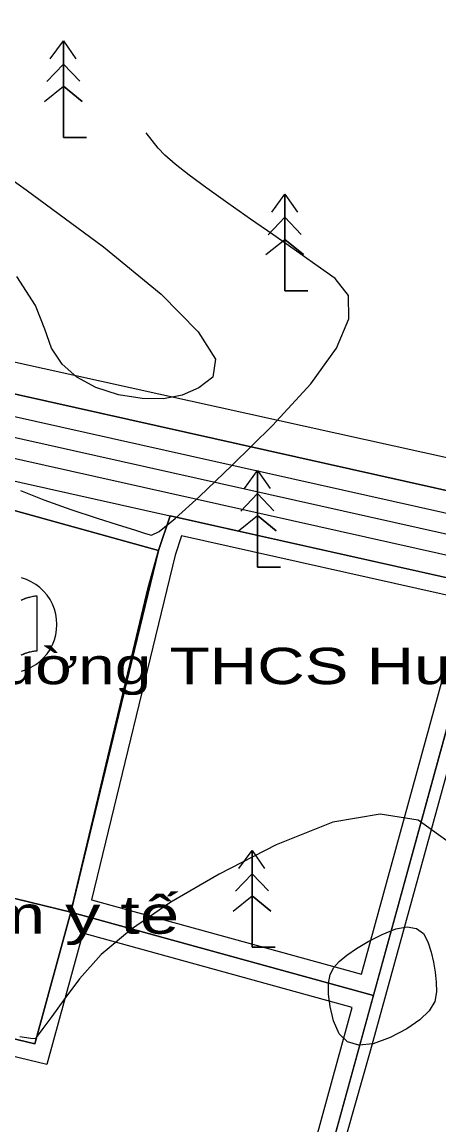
# Model space of a CAD drawing. Header units: metres. Extents: x 533049 to 537618, y 1849954 to 1852676.
# Drawn here: x 535586.4 to 535662.7, y 1851771.9 to 1851973.5 of the extents above; entities that cross this region are included whole.
import ezdxf

# ---------------------------------------------------------------- set-up
doc = ezdxf.new("R2010")
doc.units = ezdxf.units.M
doc.header["$LTSCALE"] = 2
for name, color, linetype, lineweight in [('10', 7, 'Continuous', 13), ('13', 7, 'Continuous', 13), ('20', 7, 'Continuous', 13), ('38', 7, 'Continuous', 13), ('48', 7, 'Continuous', 13), ('50', 7, 'Continuous', 13), ('51', 7, 'Continuous', 13), ('54', 7, 'Continuous', 13), ('55', 7, 'Continuous', 13), ('57', 7, 'Continuous', 13), ('60', 7, 'Continuous', 13)]:
    doc.layers.add(name, color=color, linetype=linetype, lineweight=lineweight)

msp = doc.modelspace()

# ---------------------------------------------------------------- linework, layer by layer
at = {"linetype": 'Continuous', "lineweight": 13}
for points in [[(535611.4, 1851876.96), (535609.5, 1851870.19), (535602.44, 1851840.52), (535595.37, 1851810.85), (535500.38, 1851833.98), (535519.75, 1851906.87), (535561.87, 1851890.68)], [(535588.76, 1851786.76), (535595.37, 1851810.85), (535500.38, 1851833.97), (535494.07, 1851809.55)]]:
    msp.add_lwpolyline(points, close=True, dxfattribs=at)
for points in [[(535586.34, 1851854.9), (535587.25, 1851855.21), (535588.11, 1851855.61), (535588.93, 1851856.1), (535589.7, 1851856.68), (535590.39, 1851857.34), (535591.01, 1851858.07), (535591.55, 1851858.86), (535591.99, 1851859.71), (535592.35, 1851860.6), (535592.6, 1851861.52), (535592.76, 1851862.46), (535592.81, 1851863.42), (535592.76, 1851864.37), (535592.6, 1851865.32), (535592.35, 1851866.24), (535591.99, 1851867.13), (535591.55, 1851867.97), (535591.01, 1851868.77), (535590.39, 1851869.49), (535589.7, 1851870.15), (535588.93, 1851870.73), (535588.11, 1851871.22), (535587.25, 1851871.63), (535586.34, 1851871.93)], [(535586.28, 1851857.85), (535586.47, 1851857.94), (535586.65, 1851858.02), (535586.84, 1851858.09), (535587.03, 1851858.16), (535587.22, 1851858.23), (535587.41, 1851858.29), (535587.61, 1851858.35), (535587.8, 1851858.4), (535588, 1851858.45), (535588.2, 1851858.49), (535588.4, 1851858.53), (535588.59, 1851858.56), (535588.79, 1851858.59), (535589, 1851858.62), (535589.2, 1851858.63), (535589.2, 1851868.61), (535589, 1851868.59), (535588.79, 1851868.57), (535588.59, 1851868.54), (535588.4, 1851868.51), (535588.2, 1851868.47), (535588, 1851868.43), (535587.8, 1851868.38), (535587.61, 1851868.33), (535587.41, 1851868.27), (535587.22, 1851868.21), (535587.03, 1851868.14), (535586.84, 1851868.07), (535586.65, 1851868), (535586.47, 1851867.92), (535586.28, 1851867.83)], [(535586.38, 1851857.9), (535587.05, 1851858.17), (535587.75, 1851858.39), (535588.47, 1851858.54), (535589.2, 1851858.63), (535589.2, 1851868.61), (535588.47, 1851868.52), (535587.75, 1851868.37), (535587.05, 1851868.15), (535586.38, 1851867.87)]]:
    msp.add_lwpolyline(points, dxfattribs=at)
at = {"layer": '10'}
for points in [[(535502.93, 1851833.34), (535502.9, 1851833.23), (535496.32, 1851809.01), (535588.76, 1851786.76), (535595.37, 1851810.85)], [(535646.83, 1851793.42), (535597.58, 1851806.97), (535590.99, 1851782.98), (535498.56, 1851805.23), (535490.12, 1851775.46), (535481.03, 1851745.87), (535569.59, 1851718.36), (535621.73, 1851702.15)]]:
    msp.add_lwpolyline(points, close=True, dxfattribs=at)
msp.add_lwpolyline([(535621.73, 1851702.15), (535646.83, 1851793.42), (535597.58, 1851806.97), (535590.99, 1851782.98), (535498.56, 1851805.23), (535498, 1851803.17), (535497.43, 1851801.11), (535496.87, 1851799.05), (535496.3, 1851797), (535495.72, 1851794.94), (535495.15, 1851792.89), (535494.57, 1851790.83), (535493.98, 1851788.78), (535493.4, 1851786.73), (535492.81, 1851784.67), (535492.22, 1851782.62), (535491.62, 1851780.57), (535491.02, 1851778.53), (535490.42, 1851776.48), (535489.82, 1851774.43), (535489.21, 1851772.39), (535488.6, 1851770.34)], dxfattribs=at)
at = {"layer": '13'}
msp.add_lwpolyline([(535409.97, 1851926.95), (535518.68, 1851912.44), (535862.57, 1851835.59)], dxfattribs=at)
at = {"layer": '20'}
for p, q in [((535595.37, 1851810.85), (535609.5, 1851870.19)), ((535595.37, 1851810.85), (535609.5, 1851870.19)), ((535588.76, 1851786.76), (535595.37, 1851810.85))]:
    msp.add_line(p, q, dxfattribs=at)
for points in [[(535609.5, 1851870.19), (535611.4, 1851876.96), (535561.87, 1851890.68), (535522.4, 1851905.81)], [(535502.92, 1851833.29), (535595.37, 1851810.85), (535588.76, 1851786.76), (535496.32, 1851809.01)]]:
    msp.add_lwpolyline(points, dxfattribs=at)
at = {"layer": '38'}
for points in [[(535615.39, 1851661.52), (535618.35, 1851670.91), (535626.28, 1851698.67), (535643.14, 1851760.83), (535650.18, 1851785.51), (535668.74, 1851852.93)], [(535743.96, 1851630.17), (535615.39, 1851661.52), (535618.35, 1851670.91), (535626.28, 1851698.67), (535643.14, 1851760.83), (535650.18, 1851785.51), (535668.74, 1851852.93)]]:
    msp.add_lwpolyline(points, dxfattribs=at)
at = {"layer": '48'}
msp.add_lwpolyline([(536109.47, 1851795.17), (535864.16, 1851843.17), (535520.04, 1851920.07), (535411, 1851934.63), (535398.76, 1851936.67), (535386.68, 1851939.49), (535356.75, 1851947.51), (535338.85, 1851951.47), (535320.67, 1851953.84), (535280.13, 1851957.3), (535241.1, 1851963.93), (535240.72, 1851964.76), (535240.41, 1851965.63), (535240.19, 1851966.52), (535240.05, 1851967.43), (535239.99, 1851968.35), (535240.02, 1851969.27), (535240.13, 1851970.18), (535240.33, 1851971.08), (535240.61, 1851971.96), (535284.25, 1852090.56), (536115.56, 1851851.29)], dxfattribs=at)
at = {"layer": '50'}
msp.add_lwpolyline([(536135.62, 1851789.73), (535515.36, 1851926.72), (535258.49, 1851965.9), (535022.43, 1852017.88), (534680.94, 1852158.74), (534430.49, 1852265.01), (534355.97, 1852086.41), (534346.15, 1851984.65), (534462.32, 1851750.84), (534498.61, 1851623.52), (534531.69, 1851526.54), (534597.01, 1851432.26), (534785.89, 1851296.54), (534919.76, 1851224.01), (534977.19, 1851164.91), (535024.77, 1851103.67), (535103, 1851049.68), (535187.68, 1851009.38), (535275.89, 1851002.01), (535384.77, 1851022.15), (535615.7, 1851282.83), (535719.73, 1851373.89), (535864.09, 1851423.05), (536000.84, 1851463.59)], dxfattribs=at)
at = {"layer": '51'}
for points in [[(535502.88, 1851833.38), (535519.36, 1851894.54), (535519.62, 1851895.35), (535519.94, 1851896.13), (535520.33, 1851896.89), (535520.78, 1851897.61), (535521.29, 1851898.29), (535521.85, 1851898.92), (535522.47, 1851899.5), (535523.13, 1851900.03), (535523.84, 1851900.5), (535524.59, 1851900.91), (535525.36, 1851901.25), (535526.16, 1851901.53), (535526.99, 1851901.73), (535527.82, 1851901.87), (535528.67, 1851901.93), (535529.52, 1851901.93), (535530.36, 1851901.85), (535531.2, 1851901.7), (535613.54, 1851883.3), (535611.4, 1851876.96), (535595.37, 1851810.85)], [(535667.35, 1851868.04), (535615.62, 1851879.6), (535614.44, 1851876.09), (535599.16, 1851813.08), (535648.51, 1851799.51)], [(535667.35, 1851868.04), (535615.62, 1851879.6), (535614.44, 1851876.09), (535599.16, 1851813.08), (535648.51, 1851799.51)]]:
    msp.add_lwpolyline(points, close=True, dxfattribs=at)
at = {"layer": '54'}
msp.add_line((535529.31, 1851906.22), (535842.87, 1851836.15), dxfattribs=at)
msp.add_lwpolyline([(535410.47, 1851930.67), (535519.34, 1851916.13), (535863.34, 1851839.26), (536113.83, 1851790.24)], dxfattribs=at)
at = {"layer": '55'}
msp.add_lwpolyline([(535411, 1851934.63), (535520.04, 1851920.07), (535864.16, 1851843.17), (536109.47, 1851795.17)], dxfattribs=at)
at = {"layer": '57'}
for p, q in [((535594.01, 1851970.09), (535594.01, 1851952.42)), ((535590.95, 1851962.65), (535594.01, 1851965.85)), ((535596.99, 1851962.72), (535594.01, 1851965.85)), ((535590.53, 1851959.03), (535594.01, 1851961.81)), ((535597.42, 1851959.03), (535594.01, 1851961.81)), ((535594.01, 1851952.42), (535598.22, 1851952.42)), ((535634.51, 1851942.09), (535634.51, 1851924.42)), ((535631.45, 1851934.65), (535634.51, 1851937.85)), ((535637.49, 1851934.72), (535634.51, 1851937.85)), ((535631.03, 1851931.03), (535634.51, 1851933.81)), ((535637.92, 1851931.03), (535634.51, 1851933.81)), ((535634.51, 1851924.42), (535638.72, 1851924.42)), ((535629.51, 1851891.59), (535629.51, 1851873.92)), ((535626.45, 1851884.15), (535629.51, 1851887.35)), ((535632.49, 1851884.22), (535629.51, 1851887.35)), ((535626.03, 1851880.53), (535629.51, 1851883.31)), ((535632.92, 1851880.53), (535629.51, 1851883.31)), ((535629.51, 1851873.92), (535633.72, 1851873.92)), ((535595.37, 1851810.85), (535609.5, 1851870.19)), ((535595.37, 1851810.85), (535609.5, 1851870.19)), ((535628.51, 1851822.09), (535628.51, 1851804.42)), ((535625.45, 1851814.65), (535628.51, 1851817.85)), ((535631.49, 1851814.72), (535628.51, 1851817.85)), ((535625.03, 1851811.03), (535628.51, 1851813.81)), ((535631.92, 1851811.03), (535628.51, 1851813.81)), ((535588.76, 1851786.76), (535595.37, 1851810.85)), ((535628.51, 1851804.42), (535632.72, 1851804.42))]:
    msp.add_line(p, q, dxfattribs=at)
for points in [[(535591.59, 1851966.8), (535594.01, 1851970.09), (535596.28, 1851966.8)], [(535591.59, 1851966.8), (535594.01, 1851970.09), (535596.28, 1851966.8)], [(535598.22, 1851952.42), (535594.01, 1851952.42), (535594.01, 1851970.09)], [(535590.95, 1851962.65), (535594.01, 1851965.85), (535596.99, 1851962.72)], [(535590.53, 1851959.03), (535594.01, 1851961.81), (535597.42, 1851959.03)], [(535586.15, 1851887.93), (535590.45, 1851886.18), (535595.38, 1851884.44), (535600.17, 1851882.88), (535604.04, 1851881.62), (535606.99, 1851880.69), (535609.02, 1851880.06), (535610.14, 1851879.75), (535611.54, 1851880.44), (535614.46, 1851882.78), (535618.88, 1851886.79), (535624.82, 1851892.47), (535632.26, 1851899.81), (535639.27, 1851907.42), (535643.92, 1851913.91), (535646.2, 1851919.28), (535646.12, 1851923.54), (535643.68, 1851926.67), (535640, 1851929.28), (535636.2, 1851931.96), (535632.28, 1851934.71), (535628.24, 1851937.53), (535624.09, 1851940.41), (535620.21, 1851943.16), (535616.99, 1851945.54), (535614.44, 1851947.56), (535612.56, 1851949.22), (535611.34, 1851950.51), (535609.11, 1851953.3)], [(535572.78, 1851953.12), (535587.2, 1851942.88), (535601.36, 1851932.43), (535611.85, 1851923.79), (535618.67, 1851916.94), (535621.82, 1851911.9), (535621.3, 1851908.65), (535618.74, 1851906.65), (535615.73, 1851905.32), (535612.29, 1851904.68), (535608.4, 1851904.71), (535604.08, 1851905.42), (535599.91, 1851906.74), (535596.48, 1851908.6), (535593.79, 1851911), (535591.84, 1851913.94), (535590.63, 1851917.42), (535588.92, 1851921.7), (535585.46, 1851927.04)], [(535632.09, 1851938.8), (535634.51, 1851942.09), (535636.78, 1851938.8)], [(535632.09, 1851938.8), (535634.51, 1851942.09), (535636.78, 1851938.8)], [(535638.72, 1851924.42), (535634.51, 1851924.42), (535634.51, 1851942.09)], [(535631.45, 1851934.65), (535634.51, 1851937.85), (535637.49, 1851934.72)], [(535631.03, 1851931.03), (535634.51, 1851933.81), (535637.92, 1851931.03)], [(535609.5, 1851870.19), (535611.4, 1851876.96), (535561.87, 1851890.68), (535522.4, 1851905.81)], [(535627.09, 1851888.3), (535629.51, 1851891.59), (535631.78, 1851888.3)], [(535627.09, 1851888.3), (535629.51, 1851891.59), (535631.78, 1851888.3)], [(535633.72, 1851873.92), (535629.51, 1851873.92), (535629.51, 1851891.59)], [(535626.45, 1851884.15), (535629.51, 1851887.35), (535632.49, 1851884.22)], [(535626.03, 1851880.53), (535629.51, 1851883.31), (535632.92, 1851880.53)], [(535502.92, 1851833.29), (535595.37, 1851810.85), (535588.76, 1851786.76), (535496.32, 1851809.01)], [(535664.1, 1851823.86), (535658.88, 1851827.64), (535651.95, 1851828.77), (535643.29, 1851827.27), (535632.91, 1851823.12), (535622.48, 1851817.77), (535613.66, 1851812.65), (535606.47, 1851807.76), (535600.89, 1851803.11), (535596.94, 1851798.68), (535594.1, 1851794.8), (535591.86, 1851791.75), (535590.24, 1851789.55), (535589.22, 1851788.2), (535588.81, 1851787.69)], [(535626.09, 1851818.8), (535628.51, 1851822.09), (535630.78, 1851818.8)], [(535626.09, 1851818.8), (535628.51, 1851822.09), (535630.78, 1851818.8)], [(535632.72, 1851804.42), (535628.51, 1851804.42), (535628.51, 1851822.09)], [(535625.45, 1851814.65), (535628.51, 1851817.85), (535631.49, 1851814.72)], [(535625.03, 1851811.03), (535628.51, 1851813.81), (535631.92, 1851811.03)], [(535588.81, 1851787.69), (535588.07, 1851787.74), (535586.06, 1851788.07)]]:
    msp.add_lwpolyline(points, dxfattribs=at)
msp.add_lwpolyline([(535661.91, 1851794.51), (535660.89, 1851792.8), (535659.19, 1851791.13), (535656.82, 1851789.5), (535653.78, 1851787.92), (535650.66, 1851786.8), (535648.05, 1851786.54), (535645.97, 1851787.15), (535644.42, 1851788.63), (535643.38, 1851790.98), (535642.76, 1851793.6), (535642.46, 1851795.88), (535642.47, 1851797.82), (535642.81, 1851799.43), (535643.45, 1851800.7), (535644.45, 1851801.83), (535645.83, 1851803), (535647.6, 1851804.21), (535649.75, 1851805.47), (535652.28, 1851806.77), (535654.79, 1851807.77), (535656.88, 1851808.14), (535658.56, 1851807.86), (535659.83, 1851806.95), (535660.67, 1851805.4), (535661.24, 1851803.54), (535661.69, 1851801.69), (535662, 1851799.87), (535662.19, 1851798.06), (535662.25, 1851796.27)], close=True, dxfattribs=at)
at = {"layer": '60'}
for p, q in [((535613.36, 1851659.8), (535671.27, 1851870.39)), ((535595.37, 1851810.85), (535588.76, 1851786.76)), ((535595.37, 1851810.85), (535650.7, 1851795.63))]:
    msp.add_line(p, q, dxfattribs=at)
for points in [[(535864.16, 1851843.17), (535520.04, 1851920.07), (535411, 1851934.63)], [(535531.2, 1851901.7), (535613.54, 1851883.3), (535611.4, 1851876.96), (535595.37, 1851810.85), (535502.88, 1851833.38)], [(535588.76, 1851786.76), (535595.37, 1851810.85), (535611.4, 1851876.96), (535613.54, 1851883.3), (535840.42, 1851832.59)], [(535623.91, 1851698.17), (535650.71, 1851795.63), (535595.37, 1851810.85), (535588.76, 1851786.76), (535496.32, 1851809.01), (535495.7, 1851806.75), (535495.09, 1851804.49), (535494.47, 1851802.23), (535493.85, 1851799.97), (535493.22, 1851797.71), (535492.59, 1851795.45), (535491.95, 1851793.19), (535491.32, 1851790.94), (535490.67, 1851788.68), (535490.03, 1851786.43), (535489.38, 1851784.18), (535488.73, 1851781.92), (535488.07, 1851779.67), (535487.41, 1851777.42), (535486.74, 1851775.18), (535486.08, 1851772.93), (535485.41, 1851770.68)], [(535485.41, 1851770.68), (535486.08, 1851772.93), (535486.74, 1851775.18), (535487.41, 1851777.42), (535488.07, 1851779.67), (535488.73, 1851781.92), (535489.38, 1851784.18), (535490.03, 1851786.43), (535490.67, 1851788.68), (535491.32, 1851790.94), (535491.95, 1851793.19), (535492.59, 1851795.45), (535493.22, 1851797.71), (535493.85, 1851799.97), (535494.47, 1851802.23), (535495.09, 1851804.49), (535495.7, 1851806.75), (535496.32, 1851809.01), (535588.76, 1851786.76)]]:
    msp.add_lwpolyline(points, dxfattribs=at)
msp.add_lwpolyline([(535671.27, 1851870.39), (535613.54, 1851883.3), (535611.4, 1851876.96), (535595.37, 1851810.85), (535650.71, 1851795.63)], close=True, dxfattribs=at)

# ---------------------------------------------------------------- texts
at = {"layer": '57'}
for s, height, width, p in [('Truờng THCS Huớng Phùng', 6.657, 1.35, (535570.8, 1851852.51)), ('Trạm y tế', 6.922, 1.4, (535560.47, 1851806.9))]:
    msp.add_text(s, height=height, dxfattribs=dict(at, width=width)).set_placement(p)

doc.saveas('drawing.dxf')
